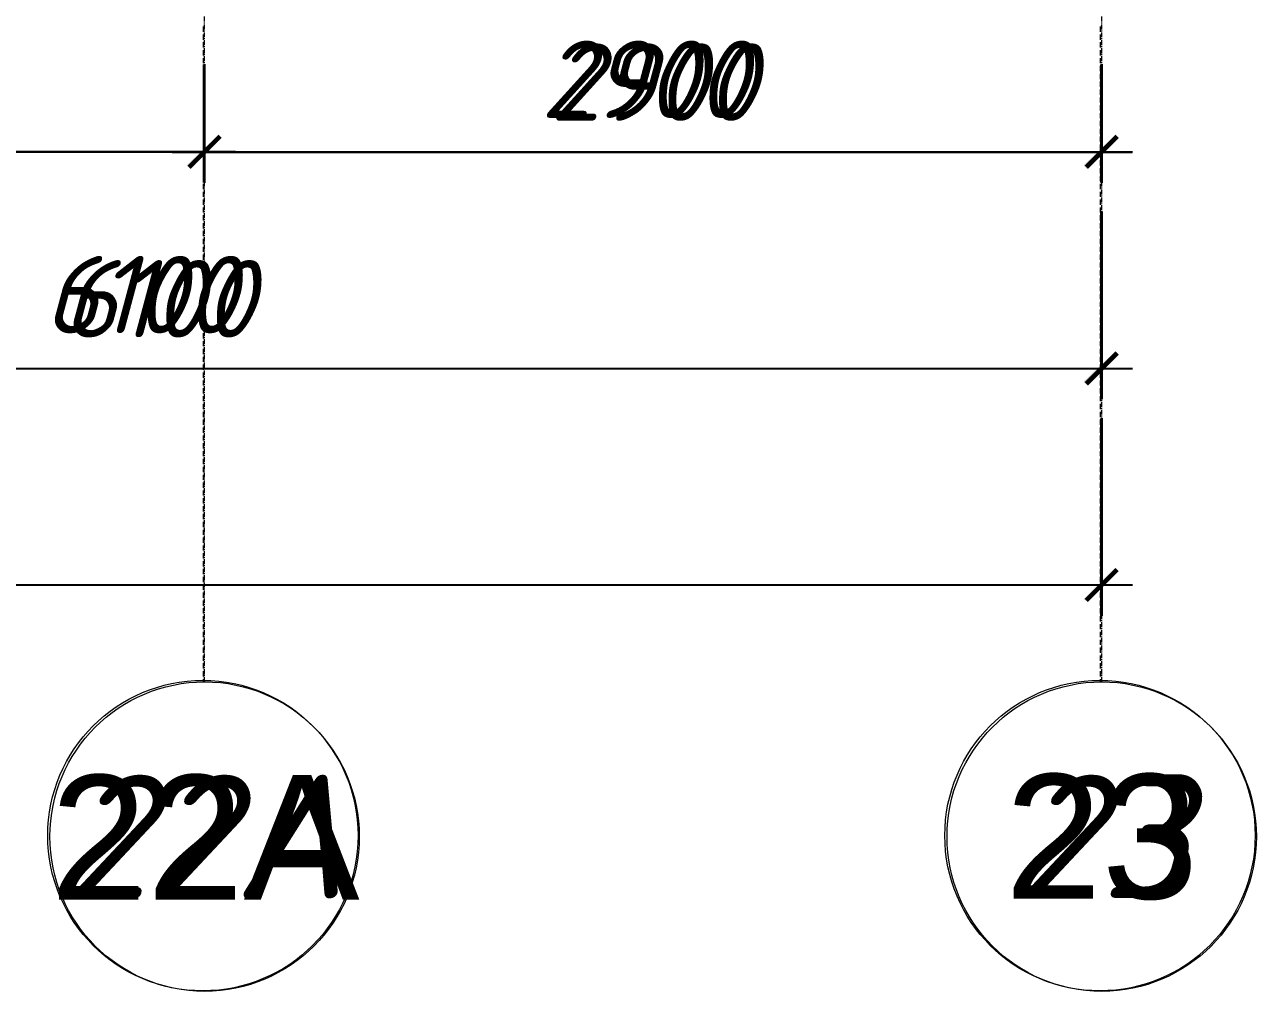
# Model space of a CAD drawing. Header units: millimetres. Extents: x -10178924 to 11692288, y -947381 to 58396.
# Drawn here: x 772877 to 776859, y -800790 to -797667 of the extents above; entities that cross this region are included whole.
import ezdxf
from ezdxf.enums import TextEntityAlignment as Align

# ---------------------------------------------------------------- set-up
doc = ezdxf.new("R2010")
doc.units = ezdxf.units.MM
doc.linetypes.add('осевая', pattern=[50.8, 31.75, -6.35, 6.35, -6.35])
doc.layers.add('PDF _Размеры осевые', color=7, linetype='Continuous', true_color=0x5d6970)
doc.layers.add('PDF _Текст', color=7, linetype='Continuous', lineweight=5)
doc.layers.add('Размеры осевые', color=153, linetype='Continuous', lineweight=9)
doc.styles.add('PDF ArialMT', font='arial.ttf')
doc.styles.add('PDF GOST Common Italic', font='GOST_Common Italic.ttf')
doc.styles.add('PDF ISOCPEUR Italic', font='isocpeui.ttf')
doc.styles.add('Текст_М100', font='GOST_Common Italic.ttf', dxfattribs={"height": 250})
doc.dimstyles.new('Размеры_М100', dxfattribs={"dimtxt": 250, "dimasz": 100, "dimexe": 100, "dimexo": 100, "dimgap": 100, "dimtad": 1, "dimrnd": 5, "dimtxsty": 'Текст_М100', "dimblk": 'ARCHTICK', "dimcen": 250, "dimdle": 100, "dimadec": 0, "dimazin": 2, "dimtfac": 1, "dimtmove": 1, "dimatfit": 3, "dimfxl": 1, "dimarcsym": 0})

# ---------------------------------------------------------------- blocks, each defined once
blk = doc.blocks.new('_ArchTick')
at = {"color": 0, "linetype": 'ByBlock', "const_width": 0.15}
blk.add_lwpolyline([(-0.5, -0.5), (0.5, 0.5)], dxfattribs=at)
blk = doc.blocks.new('*D2703')
at = {"layer": 'Defpoints', "color": 0, "ltscale": 100, "transparency": 16777216}
for p in [(0, -18048.2), (54000, -18048.2), (54000, -18687)]:
    blk.add_point(p, dxfattribs=at)
at = {"layer": 'Размеры осевые', "color": 0, "lineweight": -2, "ltscale": 100, "transparency": 16777216}
for p, q in [((0, -18148.2), (0, -18787)), ((54000, -18148.2), (54000, -18787)), ((-100, -18687), (54100, -18687))]:
    blk.add_line(p, q, dxfattribs=at)
at = {"layer": 'Размеры осевые', "color": 0, "lineweight": -2, "ltscale": 100, "transparency": 16777216, "xscale": 100, "yscale": 100, "zscale": 100, "rotation": 180}
blk.add_blockref('_ArchTick', (0, -18687), dxfattribs=at)
at = {"layer": 'Размеры осевые', "color": 0, "lineweight": -2, "ltscale": 100, "transparency": 16777216, "xscale": 100, "yscale": 100, "zscale": 100}
blk.add_blockref('_ArchTick', (54000, -18687), dxfattribs=at)
at = {"layer": 'Размеры осевые', "color": 0, "ltscale": 100, "transparency": 16777216, "insert": (27000, -18462), "char_height": 250, "attachment_point": 5, "style": 'Текст_М100'}
blk.add_mtext('54000', dxfattribs=at)
blk = doc.blocks.new('*D2709')
at = {"layer": 'Defpoints', "color": 0, "ltscale": 100, "transparency": 16777216}
for p in [(47900, -17380.5), (54000, -17380.5), (54000, -17987)]:
    blk.add_point(p, dxfattribs=at)
at = {"layer": 'Размеры осевые', "color": 0, "lineweight": -2, "ltscale": 100, "transparency": 16777216}
for p, q in [((47900, -17480.5), (47900, -18087)), ((54000, -17480.5), (54000, -18087)), ((47800, -17987), (54100, -17987))]:
    blk.add_line(p, q, dxfattribs=at)
at = {"layer": 'Размеры осевые', "color": 0, "lineweight": -2, "ltscale": 100, "transparency": 16777216, "xscale": 100, "yscale": 100, "zscale": 100, "rotation": 180}
blk.add_blockref('_ArchTick', (47900, -17987), dxfattribs=at)
at = {"layer": 'Размеры осевые', "color": 0, "lineweight": -2, "ltscale": 100, "transparency": 16777216, "xscale": 100, "yscale": 100, "zscale": 100}
blk.add_blockref('_ArchTick', (54000, -17987), dxfattribs=at)
at = {"layer": 'Размеры осевые', "color": 0, "ltscale": 100, "transparency": 16777216, "insert": (50950, -17762), "char_height": 250, "attachment_point": 5, "style": 'Текст_М100'}
blk.add_mtext('6100', dxfattribs=at)
blk = doc.blocks.new('*D2724')
at = {"layer": 'Defpoints', "color": 0, "ltscale": 100, "transparency": 16777216}
for p in [(51100, -16904.1), (54000, -16904.1), (54000, -17287)]:
    blk.add_point(p, dxfattribs=at)
at = {"layer": 'Размеры осевые', "color": 0, "lineweight": -2, "ltscale": 100, "transparency": 16777216}
for p, q in [((51100, -17004.1), (51100, -17387)), ((54000, -17004.1), (54000, -17387)), ((51000, -17287), (54100, -17287))]:
    blk.add_line(p, q, dxfattribs=at)
at = {"layer": 'Размеры осевые', "color": 0, "lineweight": -2, "ltscale": 100, "transparency": 16777216, "xscale": 100, "yscale": 100, "zscale": 100, "rotation": 180}
blk.add_blockref('_ArchTick', (51100, -17287), dxfattribs=at)
at = {"layer": 'Размеры осевые', "color": 0, "lineweight": -2, "ltscale": 100, "transparency": 16777216, "xscale": 100, "yscale": 100, "zscale": 100}
blk.add_blockref('_ArchTick', (54000, -17287), dxfattribs=at)
at = {"layer": 'Размеры осевые', "color": 0, "ltscale": 100, "transparency": 16777216, "insert": (52550, -17062), "char_height": 250, "attachment_point": 5, "style": 'Текст_М100'}
blk.add_mtext('2900', dxfattribs=at)
blk = doc.blocks.new('*D2725')
at = {"layer": 'Defpoints', "color": 0, "ltscale": 100, "transparency": 16777216}
for p in [(47900, -16904.1), (51100, -16904.1), (47900, -17287)]:
    blk.add_point(p, dxfattribs=at)
at = {"layer": 'Размеры осевые', "color": 0, "lineweight": -2, "ltscale": 100, "transparency": 16777216}
for p, q in [((47900, -17004.1), (47900, -17387)), ((51100, -17004.1), (51100, -17387)), ((51200, -17287), (47800, -17287))]:
    blk.add_line(p, q, dxfattribs=at)
at = {"layer": 'Размеры осевые', "color": 0, "lineweight": -2, "ltscale": 100, "transparency": 16777216, "xscale": 100, "yscale": 100, "zscale": 100, "rotation": 180}
blk.add_blockref('_ArchTick', (47900, -17287), dxfattribs=at)
at = {"layer": 'Размеры осевые', "color": 0, "lineweight": -2, "ltscale": 100, "transparency": 16777216, "xscale": 100, "yscale": 100, "zscale": 100}
blk.add_blockref('_ArchTick', (51100, -17287), dxfattribs=at)
at = {"layer": 'Размеры осевые', "color": 0, "ltscale": 100, "transparency": 16777216, "insert": (49500, -17062), "char_height": 250, "attachment_point": 5, "style": 'Текст_М100'}
blk.add_mtext('3200', dxfattribs=at)
blk = doc.blocks.new('A$C5282721b')
at = {"layer": 'Размеры осевые', "color": 251, "linetype": 'осевая', "ltscale": 0.5, "transparency": 33554687}
for p, q in [((51100, -19000), (51100, 1500)), ((54000, -19000), (54000, 1500))]:
    blk.add_line(p, q, dxfattribs=at)
at = {"layer": 'Размеры осевые', "color": 251, "ltscale": 100, "transparency": 33554687}
for centre in [(51100, -19500), (54000, -19500)]:
    blk.add_circle(centre, 500, dxfattribs=at)
at = {"layer": 'Размеры осевые', "color": 251, "ltscale": 100, "transparency": 33554687, "style": 'PDF ISOCPEUR Italic'}
for s, p in [('22А', (51100, -19500)), ('23', (54000, -19500))]:
    blk.add_text(s, height=400, dxfattribs=at).set_placement(p, align=Align.MIDDLE_CENTER)
at = {"layer": 'Размеры осевые', "color": 251, "ltscale": 100, "transparency": 33554687}
for base, p1, p2, picture, middle in [((47900, -17286.992), (51100, -16904.106), (47900, -16904.106), '*D2725', (49500, -17061.992)), ((54000, -17286.992), (51100, -16904.106), (54000, -16904.106), '*D2724', (52550, -17061.992)), ((54000, -17986.992), (47900, -17380.492), (54000, -17380.492), '*D2709', (50950, -17761.992)), ((54000, -18686.992), (0, -18048.178), (54000, -18048.178), '*D2703', (27000, -18461.992))]:
    dim = blk.add_linear_dim(base=base, p1=p1, p2=p2, dimstyle='Размеры_М100', dxfattribs=at)
    dim.commit()
    dim.dimension.update_dxf_attribs({"geometry": picture, "text_midpoint": middle})

msp = doc.modelspace()

# ---------------------------------------------------------------- linework, layer by layer
at = {"layer": 'PDF _Размеры осевые', "lineweight": 9}
for points in [[(773455.2, -797668.9), (773455.2, -797668.9)], [(773455.2, -797690), (773455.2, -797673.1)], [(773455.2, -797694.3), (773455.2, -797694.3)], [(776355.1, -797668.9), (776355.1, -797668.9)], [(776355.1, -797690), (776355.1, -797673.1)], [(776355.1, -797694.3), (776355.1, -797694.3)], [(773455.2, -797715.4), (773455.2, -797698.5)], [(773455.2, -797719.7), (773455.2, -797719.7)], [(773455.2, -797740.8), (773455.2, -797723.9)], [(776355.1, -797715.4), (776355.1, -797698.5)], [(776355.1, -797719.7), (776355.1, -797719.7)], [(776355.1, -797740.8), (776355.1, -797723.9)], [(773455.2, -797745.1), (773455.2, -797745.1)], [(773455.2, -797766.2), (773455.2, -797749.3)], [(773455.2, -797770.5), (773455.2, -797770.5)], [(773455.2, -797791.6), (773455.2, -797774.7)], [(776355.1, -797745.1), (776355.1, -797745.1)], [(776355.1, -797766.2), (776355.1, -797749.3)], [(776355.1, -797770.5), (776355.1, -797770.5)], [(776355.1, -797791.6), (776355.1, -797774.7)], [(773455.2, -797795.9), (773455.2, -797795.9)], [(773455.2, -797817), (773455.2, -797800.1)], [(776355.1, -797795.9), (776355.1, -797795.9)], [(776355.1, -797795.9), (776355.1, -798176.9)], [(776355.1, -797817), (776355.1, -797800.1)], [(773455.2, -797821.3), (773455.2, -797821.3)], [(773455.2, -797842.4), (773455.2, -797825.5)], [(773455.2, -797846.7), (773455.2, -797846.7)], [(773455.2, -797867.8), (773455.2, -797850.9)], [(776355.1, -797821.3), (776355.1, -797821.3)], [(776355.1, -797842.4), (776355.1, -797825.5)], [(776355.1, -797846.7), (776355.1, -797846.7)], [(776355.1, -797867.8), (776355.1, -797850.9)], [(773455.2, -797872.1), (773455.2, -797872.1)], [(773455.2, -797893.2), (773455.2, -797876.3)], [(776355.1, -797872.1), (776355.1, -797872.1)], [(776355.1, -797893.2), (776355.1, -797876.3)], [(773455.2, -797897.5), (773455.2, -797897.5)], [(773455.2, -797918.6), (773455.2, -797901.7)], [(773455.2, -797922.9), (773455.2, -797922.9)], [(773455.2, -797944), (773455.2, -797927.1)], [(776355.1, -797897.5), (776355.1, -797897.5)], [(776355.1, -797918.6), (776355.1, -797901.7)], [(776355.1, -797922.9), (776355.1, -797922.9)], [(776355.1, -797944), (776355.1, -797927.1)], [(773455.2, -797948.3), (773455.2, -797948.3)], [(773455.2, -797969.4), (773455.2, -797952.5)], [(773455.2, -797973.7), (773455.2, -797973.7)], [(776355.1, -797948.3), (776355.1, -797948.3)], [(776355.1, -797969.4), (776355.1, -797952.5)], [(776355.1, -797973.7), (776355.1, -797973.7)], [(773455.2, -797994.8), (773455.2, -797977.9)], [(773455.2, -797999.1), (773455.2, -797999.1)], [(773455.2, -798020.2), (773455.2, -798003.3)], [(776355.1, -797994.8), (776355.1, -797977.9)], [(776355.1, -797999.1), (776355.1, -797999.1)], [(776355.1, -798020.2), (776355.1, -798003.3)], [(773455.2, -798024.5), (773455.2, -798024.5)], [(773455.2, -798045.6), (773455.2, -798028.7)], [(773455.2, -798049.9), (773455.2, -798049.9)], [(773455.2, -798071), (773455.2, -798054.1)], [(776355.1, -798024.5), (776355.1, -798024.5)], [(776355.1, -798045.6), (776355.1, -798028.7)], [(776355.1, -798049.9), (776355.1, -798049.9)], [(776355.1, -798071), (776355.1, -798054.1)], [(773556.8, -798079.5), (770157.6, -798079.5)], [(773353.6, -798079.5), (776456.6, -798079.5)], [(773455.2, -798075.3), (773455.2, -798075.3)], [(773455.2, -798096.4), (773455.2, -798079.5)], [(776355.1, -798075.3), (776355.1, -798075.3)], [(776355.1, -798096.4), (776355.1, -798079.5)], [(773455.2, -798100.7), (773455.2, -798100.7)], [(773455.2, -798121.8), (773455.2, -798104.9)], [(773455.2, -798126.1), (773455.2, -798126.1)], [(773455.2, -798147.2), (773455.2, -798130.3)], [(776355.1, -798100.7), (776355.1, -798100.7)], [(776355.1, -798121.8), (776355.1, -798104.9)], [(776355.1, -798126.1), (776355.1, -798126.1)], [(776355.1, -798147.2), (776355.1, -798130.3)], [(773455.2, -798151.5), (773455.2, -798151.5)], [(773455.2, -798172.6), (773455.2, -798155.7)], [(776355.1, -798151.5), (776355.1, -798151.5)], [(776355.1, -798172.6), (776355.1, -798155.7)], [(773455.2, -798176.9), (773455.2, -798176.9)], [(773455.2, -798198), (773455.2, -798181.1)], [(773455.2, -798202.3), (773455.2, -798202.3)], [(773455.2, -798223.4), (773455.2, -798206.5)], [(776355.1, -798176.9), (776355.1, -798176.9)], [(776355.1, -798198), (776355.1, -798181.1)], [(776355.1, -798202.3), (776355.1, -798202.3)], [(776355.1, -798223.4), (776355.1, -798206.5)], [(773455.2, -798227.7), (773455.2, -798227.7)], [(773455.2, -798248.8), (773455.2, -798231.9)], [(773455.2, -798253.1), (773455.2, -798253.1)], [(776355.1, -798227.7), (776355.1, -798227.7)], [(776355.1, -798248.8), (776355.1, -798231.9)], [(776355.1, -798253.1), (776355.1, -798253.1)], [(773455.2, -798274.2), (773455.2, -798257.3)], [(773455.2, -798278.5), (773455.2, -798278.5)], [(773455.2, -798299.6), (773455.2, -798282.7)], [(776355.1, -798274.2), (776355.1, -798257.3)], [(776355.1, -798270), (776355.1, -798879.6)], [(776355.1, -798278.5), (776355.1, -798278.5)], [(776355.1, -798299.6), (776355.1, -798282.7)], [(773455.2, -798303.9), (773455.2, -798303.9)], [(773455.2, -798325), (773455.2, -798308.1)], [(773455.2, -798329.3), (773455.2, -798329.3)], [(773455.2, -798350.4), (773455.2, -798333.5)], [(776355.1, -798303.9), (776355.1, -798303.9)], [(776355.1, -798325), (776355.1, -798308.1)], [(776355.1, -798329.3), (776355.1, -798329.3)], [(776355.1, -798350.4), (776355.1, -798333.5)], [(773455.2, -798354.7), (773455.2, -798354.7)], [(773455.2, -798375.8), (773455.2, -798358.9)], [(776355.1, -798354.7), (776355.1, -798354.7)], [(776355.1, -798375.8), (776355.1, -798358.9)], [(773455.2, -798380.1), (773455.2, -798380.1)], [(773455.2, -798401.2), (773455.2, -798384.3)], [(773455.2, -798405.5), (773455.2, -798405.5)], [(773455.2, -798426.6), (773455.2, -798409.7)], [(776355.1, -798380.1), (776355.1, -798380.1)], [(776355.1, -798401.2), (776355.1, -798384.3)], [(776355.1, -798405.5), (776355.1, -798405.5)], [(776355.1, -798426.6), (776355.1, -798409.7)], [(773455.2, -798430.9), (773455.2, -798430.9)], [(773455.2, -798452), (773455.2, -798435.1)], [(776355.1, -798430.9), (776355.1, -798430.9)], [(776355.1, -798452), (776355.1, -798435.1)], [(773455.2, -798456.3), (773455.2, -798456.3)], [(773455.2, -798477.4), (773455.2, -798460.5)], [(773455.2, -798481.7), (773455.2, -798481.7)], [(773455.2, -798502.8), (773455.2, -798485.9)], [(776355.1, -798456.3), (776355.1, -798456.3)], [(776355.1, -798477.4), (776355.1, -798460.5)], [(776355.1, -798481.7), (776355.1, -798481.7)], [(776355.1, -798502.8), (776355.1, -798485.9)], [(773455.2, -798507.1), (773455.2, -798507.1)], [(773455.2, -798528.2), (773455.2, -798511.3)], [(773455.2, -798532.5), (773455.2, -798532.5)], [(776355.1, -798507.1), (776355.1, -798507.1)], [(776355.1, -798528.2), (776355.1, -798511.3)], [(776355.1, -798532.5), (776355.1, -798532.5)], [(773455.2, -798553.6), (773455.2, -798536.7)], [(773455.2, -798557.9), (773455.2, -798557.9)], [(773455.2, -798579), (773455.2, -798562.1)], [(776355.1, -798553.6), (776355.1, -798536.7)], [(776355.1, -798557.9), (776355.1, -798557.9)], [(776355.1, -798579), (776355.1, -798562.1)], [(773455.2, -798583.3), (773455.2, -798583.3)], [(773455.2, -798604.4), (773455.2, -798587.5)], [(773455.2, -798608.7), (773455.2, -798608.7)], [(773455.2, -798629.8), (773455.2, -798612.9)], [(776355.1, -798583.3), (776355.1, -798583.3)], [(776355.1, -798604.4), (776355.1, -798587.5)], [(776355.1, -798608.7), (776355.1, -798608.7)], [(776355.1, -798629.8), (776355.1, -798612.9)], [(773455.2, -798634.1), (773455.2, -798634.1)], [(773455.2, -798655.2), (773455.2, -798638.3)], [(776355.1, -798634.1), (776355.1, -798634.1)], [(776355.1, -798655.2), (776355.1, -798638.3)], [(773455.2, -798659.5), (773455.2, -798659.5)], [(773455.2, -798680.6), (773455.2, -798663.7)], [(773455.2, -798684.9), (773455.2, -798684.9)], [(773455.2, -798706), (773455.2, -798689.1)], [(776355.1, -798659.5), (776355.1, -798659.5)], [(776355.1, -798680.6), (776355.1, -798663.7)], [(776355.1, -798684.9), (776355.1, -798684.9)], [(776355.1, -798706), (776355.1, -798689.1)], [(773455.2, -798710.3), (773455.2, -798710.3)], [(773455.2, -798731.4), (773455.2, -798714.5)], [(776355.1, -798710.3), (776355.1, -798710.3)], [(776355.1, -798731.4), (776355.1, -798714.5)], [(773455.2, -798735.7), (773455.2, -798735.7)], [(773455.2, -798756.8), (773455.2, -798739.9)], [(773455.2, -798761.1), (773455.2, -798761.1)], [(773455.2, -798782.2), (773455.2, -798765.3)], [(776355.1, -798735.7), (776355.1, -798735.7)], [(776355.1, -798756.8), (776355.1, -798739.9)], [(776355.1, -798761.1), (776355.1, -798761.1)], [(776355.1, -798782.2), (776355.1, -798765.3)], [(770157.5, -798778), (776456.4, -798778)], [(773455.2, -798786.5), (773455.2, -798786.5)], [(773455.2, -798807.6), (773455.2, -798790.7)], [(773455.2, -798811.9), (773455.2, -798811.9)], [(776355.1, -798786.5), (776355.1, -798786.5)], [(776355.1, -798807.6), (776355.1, -798790.7)], [(776355.1, -798811.9), (776355.1, -798811.9)], [(773455.2, -798833), (773455.2, -798816.1)], [(773455.2, -798837.3), (773455.2, -798837.3)], [(773455.2, -798858.4), (773455.2, -798841.5)], [(776355.1, -798833), (776355.1, -798816.1)], [(776355.1, -798837.3), (776355.1, -798837.3)], [(776355.1, -798858.4), (776355.1, -798841.5)], [(773455.2, -798862.7), (773455.2, -798862.7)], [(773455.2, -798883.8), (773455.2, -798866.9)], [(773455.2, -798888.1), (773455.2, -798888.1)], [(776355.1, -798862.7), (776355.1, -798862.7)], [(776355.1, -798883.8), (776355.1, -798866.9)], [(776355.1, -798888.1), (776355.1, -798888.1)], [(773455.2, -798909.2), (773455.2, -798892.3)], [(773455.2, -798913.5), (773455.2, -798913.5)], [(773455.2, -798934.6), (773455.2, -798917.7)], [(776355.1, -798909.2), (776355.1, -798892.3)], [(776355.1, -798913.5), (776355.1, -798913.5)], [(776355.1, -798934.6), (776355.1, -798917.7)], [(773455.2, -798938.9), (773455.2, -798938.9)], [(773455.2, -798960), (773455.2, -798943.1)], [(773455.2, -798964.3), (773455.2, -798964.3)], [(773455.2, -798985.4), (773455.2, -798968.5)], [(776355.1, -798938.9), (776355.1, -798938.9)], [(776355.1, -798938.9), (776355.1, -799578.1)], [(776355.1, -798960), (776355.1, -798943.1)], [(776355.1, -798964.3), (776355.1, -798964.3)], [(776355.1, -798985.4), (776355.1, -798968.5)], [(773455.2, -798989.7), (773455.2, -798989.7)], [(773455.2, -799010.8), (773455.2, -798993.9)], [(776355.1, -798989.7), (776355.1, -798989.7)], [(776355.1, -799010.8), (776355.1, -798993.9)], [(773455.2, -799015.1), (773455.2, -799015.1)], [(773455.2, -799036.2), (773455.2, -799019.3)], [(773455.2, -799040.5), (773455.2, -799040.5)], [(773455.2, -799061.6), (773455.2, -799044.7)], [(776355.1, -799015.1), (776355.1, -799015.1)], [(776355.1, -799036.2), (776355.1, -799019.3)], [(776355.1, -799040.5), (776355.1, -799040.5)], [(776355.1, -799061.6), (776355.1, -799044.7)], [(773455.2, -799065.9), (773455.2, -799065.9)], [(773455.2, -799087), (773455.2, -799070.1)], [(776355.1, -799065.9), (776355.1, -799065.9)], [(776355.1, -799087), (776355.1, -799070.1)], [(773455.2, -799091.3), (773455.2, -799091.3)], [(773455.2, -799112.4), (773455.2, -799095.5)], [(773455.2, -799116.7), (773455.2, -799116.7)], [(773455.2, -799137.8), (773455.2, -799120.9)], [(776355.1, -799091.3), (776355.1, -799091.3)], [(776355.1, -799112.4), (776355.1, -799095.5)], [(776355.1, -799116.7), (776355.1, -799116.7)], [(776355.1, -799137.8), (776355.1, -799120.9)], [(773455.2, -799142.1), (773455.2, -799142.1)], [(773455.2, -799163.2), (773455.2, -799146.3)], [(773455.2, -799167.5), (773455.2, -799167.5)], [(776355.1, -799142.1), (776355.1, -799142.1)], [(776355.1, -799163.2), (776355.1, -799146.3)], [(776355.1, -799167.5), (776355.1, -799167.5)], [(773455.2, -799188.6), (773455.2, -799171.7)], [(773455.2, -799192.9), (773455.2, -799192.9)], [(773455.2, -799214), (773455.2, -799197.1)], [(776355.1, -799188.6), (776355.1, -799171.7)], [(776355.1, -799192.9), (776355.1, -799192.9)], [(776355.1, -799214), (776355.1, -799197.1)], [(773455.2, -799218.3), (773455.2, -799218.3)], [(773455.2, -799239.4), (773455.2, -799222.5)], [(773455.2, -799243.7), (773455.2, -799243.7)], [(773455.2, -799264.8), (773455.2, -799247.9)], [(776355.1, -799218.3), (776355.1, -799218.3)], [(776355.1, -799239.4), (776355.1, -799222.5)], [(776355.1, -799243.7), (776355.1, -799243.7)], [(776355.1, -799264.8), (776355.1, -799247.9)], [(773455.2, -799269.1), (773455.2, -799269.1)], [(773455.2, -799290.2), (773455.2, -799273.3)], [(776355.1, -799269.1), (776355.1, -799269.1)], [(776355.1, -799290.2), (776355.1, -799273.3)], [(773455.2, -799294.5), (773455.2, -799294.5)], [(773455.2, -799315.6), (773455.2, -799298.7)], [(773455.2, -799319.9), (773455.2, -799319.9)], [(773455.2, -799341), (773455.2, -799324.1)], [(776355.1, -799294.5), (776355.1, -799294.5)], [(776355.1, -799315.6), (776355.1, -799298.7)], [(776355.1, -799319.9), (776355.1, -799319.9)], [(776355.1, -799341), (776355.1, -799324.1)], [(773455.2, -799345.3), (773455.2, -799345.3)], [(773455.2, -799366.4), (773455.2, -799349.5)], [(776355.1, -799345.3), (776355.1, -799345.3)], [(776355.1, -799366.4), (776355.1, -799349.5)], [(773455.2, -799370.7), (773455.2, -799370.7)], [(773455.2, -799391.8), (773455.2, -799374.9)], [(773455.2, -799396.1), (773455.2, -799396.1)], [(773455.2, -799417.2), (773455.2, -799400.3)], [(776355.1, -799370.7), (776355.1, -799370.7)], [(776355.1, -799391.8), (776355.1, -799374.9)], [(776355.1, -799396.1), (776355.1, -799396.1)], [(776355.1, -799417.2), (776355.1, -799400.3)], [(773455.2, -799421.5), (773455.2, -799421.5)], [(773455.2, -799442.6), (773455.2, -799425.7)], [(773455.2, -799446.9), (773455.2, -799446.9)], [(776355.1, -799421.5), (776355.1, -799421.5)], [(776355.1, -799442.6), (776355.1, -799425.7)], [(776355.1, -799446.9), (776355.1, -799446.9)], [(722256.9, -799476.5), (776454.5, -799476.5)], [(773455.2, -799468), (773455.2, -799451.1)], [(773455.2, -799472.3), (773455.2, -799472.3)], [(773455.2, -799493.4), (773455.2, -799476.5)], [(776355.1, -799468), (776355.1, -799451.1)], [(776355.1, -799472.3), (776355.1, -799472.3)], [(776355.1, -799493.4), (776355.1, -799476.5)], [(773455.2, -799497.7), (773455.2, -799497.7)], [(773455.2, -799518.8), (773455.2, -799501.9)], [(773455.2, -799523.1), (773455.2, -799523.1)], [(773455.2, -799544.2), (773455.2, -799527.3)], [(776355.1, -799497.7), (776355.1, -799497.7)], [(776355.1, -799518.8), (776355.1, -799501.9)], [(776355.1, -799523.1), (776355.1, -799523.1)], [(776355.1, -799544.2), (776355.1, -799527.3)], [(773455.2, -799548.5), (773455.2, -799548.5)], [(773455.2, -799569.6), (773455.2, -799552.7)], [(776355.1, -799548.5), (776355.1, -799548.5)], [(776355.1, -799569.6), (776355.1, -799552.7)], [(773455.2, -799573.9), (773455.2, -799573.9)], [(773455.2, -799595), (773455.2, -799578.1)], [(773455.2, -799599.3), (773455.2, -799599.3)], [(773455.2, -799620.4), (773455.2, -799603.5)], [(776355.1, -799573.9), (776355.1, -799573.9)], [(776355.1, -799595), (776355.1, -799578.1)], [(776355.1, -799599.3), (776355.1, -799599.3)], [(776355.1, -799620.4), (776355.1, -799603.5)], [(773455.2, -799624.7), (773455.2, -799624.7)], [(773455.2, -799645.8), (773455.2, -799628.9)], [(776355.1, -799624.7), (776355.1, -799624.7)], [(776355.1, -799645.8), (776355.1, -799628.9)], [(773455.2, -799650.1), (773455.2, -799650.1)], [(773455.2, -799671.2), (773455.2, -799654.3)], [(773455.2, -799675.5), (773455.2, -799675.5)], [(773455.2, -799696.6), (773455.2, -799679.7)], [(776355.1, -799650.1), (776355.1, -799650.1)], [(776355.1, -799671.2), (776355.1, -799654.3)], [(776355.1, -799675.5), (776355.1, -799675.5)], [(776355.1, -799696.6), (776355.1, -799679.7)], [(773455.2, -799700.9), (773455.2, -799700.9)], [(773455.2, -799722), (773455.2, -799705.1)], [(773455.2, -799726.3), (773455.2, -799726.3)], [(776355.1, -799700.9), (776355.1, -799700.9)], [(776355.1, -799722), (776355.1, -799705.1)], [(776355.1, -799726.3), (776355.1, -799726.3)], [(773455.2, -799747.4), (773455.2, -799730.5)], [(773455.2, -799751.7), (773455.2, -799751.7)], [(773455.2, -799772.8), (773455.2, -799755.9)], [(776355.1, -799747.4), (776355.1, -799730.5)], [(776355.1, -799751.7), (776355.1, -799751.7)], [(776355.1, -799772.8), (776355.1, -799755.9)], [(773455.2, -799777.1), (773455.2, -799777.1)], [(773455.2, -799789.8), (773455.2, -799781.3)], [(776355.1, -799777.1), (776355.1, -799777.1)], [(776355.1, -799789.8), (776355.1, -799781.3)]]:
    msp.add_lwpolyline(points, dxfattribs=at)
msp.add_lwpolyline([(773455.2, -798176.9), (773455.2, -797795.9)], close=True, dxfattribs=at)
for centre in [(773453.2, -800287.2), (776353, -800287.2)]:
    msp.add_circle(centre, 501.6, dxfattribs=at)
at = {"layer": 'PDF _Размеры осевые', "transparency": 33554559}
for points in [[(773501.8, -798024.5), (773412.9, -798134.5), (773400.2, -798121.8)], [(773400.2, -798121.8), (773412.9, -798134.5), (773501.8, -798024.5)], [(773510.3, -798032.9), (773501.8, -798024.5), (773412.9, -798134.5)], [(773412.9, -798134.5), (773501.8, -798024.5), (773510.3, -798032.9)], [(776300.1, -798121.8), (776312.8, -798134.5), (776401.7, -798024.5)], [(776312.8, -798134.5), (776401.7, -798024.5), (776410.1, -798032.9)], [(776300.1, -798820.3), (776312.8, -798833), (776401.7, -798723)], [(776312.8, -798833), (776401.7, -798723), (776410.1, -798731.4)], [(776300.1, -799523.1), (776312.8, -799531.5), (776401.7, -799421.5)], [(776312.8, -799531.5), (776401.7, -799421.5), (776410.1, -799434.2)]]:
    msp.add_solid(points, dxfattribs=at)

# ---------------------------------------------------------------- block references
msp.add_blockref('A$C5282721b', (722358.6, -780790.4))

# ---------------------------------------------------------------- texts
at = {"layer": 'PDF _Текст', "color": 251, "true_color": 0x5d6970, "attachment_point": 4}
for s, insert, char_height, style in [('2900', (774545.1, -797843.3), 249.98, 'PDF GOST Common Italic'), ('6100', (772938.8, -798539.1), 250, 'PDF GOST Common Italic'), ('22А', (772959.9, -800292.8), 402.33, 'PDF ArialMT'), ('23', (776046.1, -800292.8), 402.33, 'PDF ArialMT')]:
    msp.add_mtext(s, dxfattribs=dict(at, insert=insert, char_height=char_height, style=style))

doc.saveas('drawing.dxf')
